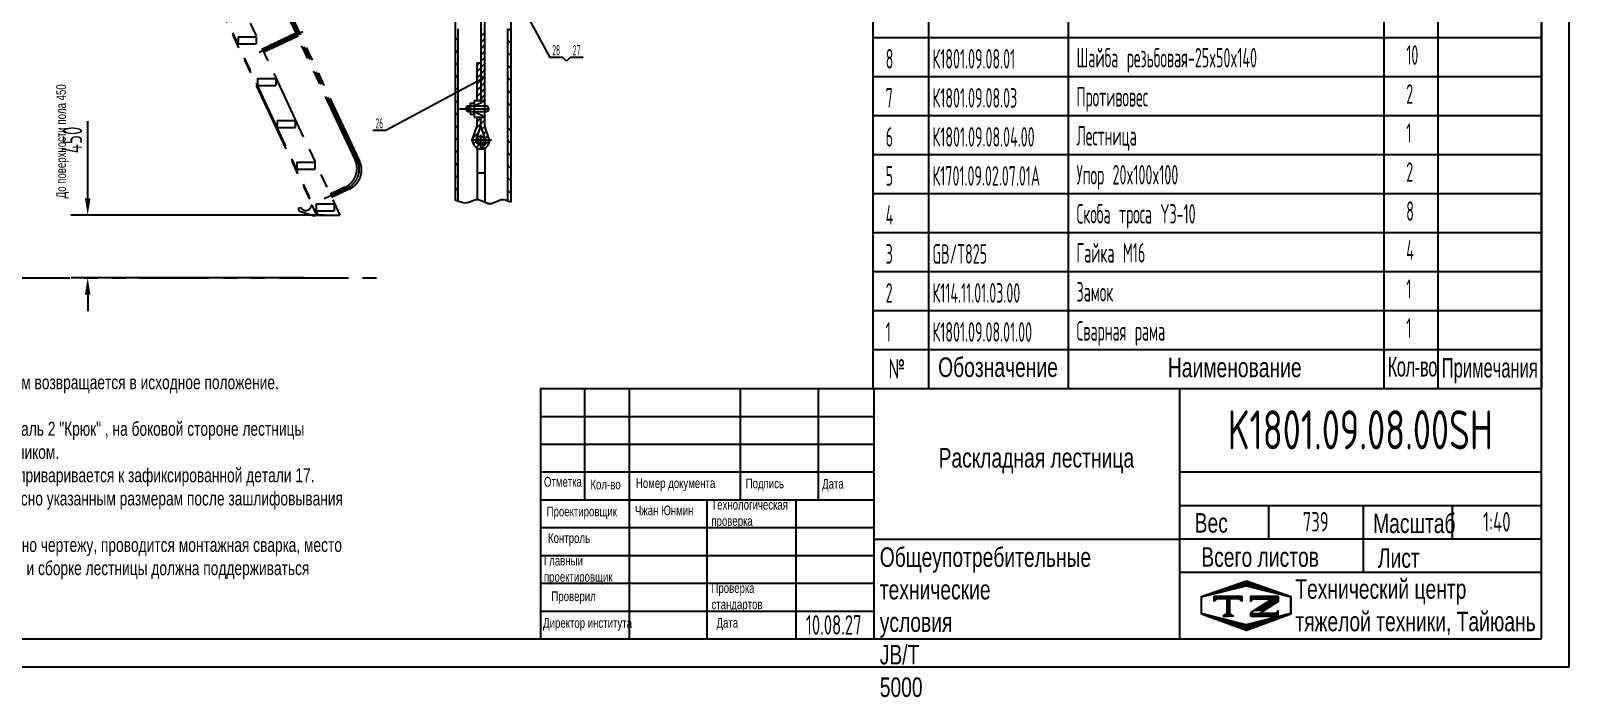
# Model space of a CAD drawing. Extents: x 0 to 16800, y -219 to 11880.
# Drawn here: x 5756 to 16800, y -219 to 4564 of the extents above; entities that cross this region are included whole.
import ezdxf
from ezdxf.enums import TextEntityAlignment as Align

# ---------------------------------------------------------------- set-up
doc = ezdxf.new("R2010")
doc.units = 0
doc.header["$LTSCALE"] = 400
doc.header["$MEASUREMENT"] = 0
doc.linetypes.add('G', pattern=[2, 1.25, -0.25, 0.25, -0.25])
doc.linetypes.add('K', pattern=[2.5, 1.25, -0.25, 0.25, -0.25, 0.25, -0.25])
doc.layers.get('0').update_dxf_attribs({"linetype": 'CONTINUOUS'})
doc.layers.get('DEFPOINTS').update_dxf_attribs({"linetype": 'CONTINUOUS'})
for name, color, linetype in [('01', 7, 'CONTINUOUS'), ('02', 1, 'CONTINUOUS'), ('02C', 3, 'CONTINUOUS'), ('05', 4, 'G'), ('07', 6, 'K'), ('08', 1, 'CONTINUOUS'), ('11', 3, 'CONTINUOUS'), ('THICK', 7, 'CONTINUOUS')]:
    doc.layers.add(name, color=color, linetype=linetype)
doc.styles.add('HZLIB', font='TXT.shx', dxfattribs={"width": 0.5, "height": 140})
doc.styles.get("Standard").update_dxf_attribs({"font": 'isocp.shx', "width": 0.707, "bigfont": 'intecad.shx'})
doc.dimstyles.new('INTE', dxfattribs={"dimscale": 40, "dimtxt": 3.5, "dimasz": 3, "dimexe": 3, "dimexo": 0, "dimgap": 1, "dimtad": 1, "dimdec": 0, "dimdsep": 46, "dimtxsty": 'Standard', "dimcen": 0, "dimclrd": 1, "dimclre": 1, "dimclrt": 3, "dimadec": 0, "dimazin": 0, "dimtfac": 1, "dimtdec": 0, "dimtofl": 0, "dimtmove": 0, "dimatfit": 0, "dimfxl": 0, "dimtzin": 0, "dimarcsym": 0})

# ---------------------------------------------------------------- blocks, each defined once
blk = doc.blocks.new('*D26')
at = {"layer": '08', "color": 1, "lineweight": -2}
for p, q in [((6165, 3361), (6165, 3914)), ((7859, 3241), (6045, 3241)), ((7722, 2791), (6045, 2791)), ((6165, 2671), (6165, 2551))]:
    blk.add_line(p, q, dxfattribs=at)
at = {"layer": '08', "color": 1}
for points in [[(6145, 3361), (6185, 3361), (6165, 3241)], [(6145, 2671), (6185, 2671), (6165, 2791)]]:
    blk.add_solid(points, dxfattribs=at)
at = {"layer": 'DEFPOINTS', "color": 0}
for p in [(7859, 3241), (6165, 2791), (7722, 2791)]:
    blk.add_point(p, dxfattribs=at)
at = {"layer": '08', "color": 3, "insert": (6055, 3780), "char_height": 140, "attachment_point": 5, "rotation": 90}
blk.add_mtext('450', dxfattribs=at)
blk = doc.blocks.new('*U42')
at = {"layer": '01'}
for points in [[(415, 5), (415, 292)], [(25, 5), (415, 5)]]:
    blk.add_lwpolyline(points, dxfattribs=at)
at = {"layer": '02'}
for points in [[(420, 0), (420, 297)], [(0, 0), (420, 0)]]:
    blk.add_lwpolyline(points, dxfattribs=at)
blk = doc.blocks.new('*X77')
at = {"color": 0}
for p, q in [((127.06, 7.8), (132.06, 7.8)), ((127.06, 7.5), (132.06, 7.5)), ((127.06, 7.2), (127.32, 7.2)), ((128.3, 5.7), (130.1, 5.7)), ((128.77, 6), (130.57, 6)), ((129.23, 6.3), (131.04, 6.3)), ((129.7, 6.6), (131.51, 6.6)), ((130.16, 6.9), (131.98, 6.9)), ((130.62, 7.2), (132.06, 7.2)), ((127.84, 5.4), (129.64, 5.4))]:
    blk.add_line(p, q, dxfattribs=at)
blk = doc.blocks.new('*X78')
at = {"color": 0}
for p, q in [((127.06, 4.8), (132.06, 4.8)), ((127.06, 4.5), (132.06, 4.5)), ((131.84, 5.1), (132.06, 5.1))]:
    blk.add_line(p, q, dxfattribs=at)
blk = doc.blocks.new('*X76')
at = {"color": 0}
for p, q in [((122.34, 4.5), (123.72, 4.5)), ((122.82, 4.8), (123.24, 4.8))]:
    blk.add_line(p, q, dxfattribs=at)
blk = doc.blocks.new('*X75')
at = {"color": 0}
for p, q in [((120.53, 7.8), (125.53, 7.8)), ((120.53, 7.5), (125.53, 7.5)), ((120.53, 7.2), (120.79, 7.2)), ((125.27, 7.2), (125.53, 7.2))]:
    blk.add_line(p, q, dxfattribs=at)
blk = doc.blocks.new('*X74')
at = {"color": 0}
for p, q in [((119.8, 8.4), (120.72, 8.4)), ((120.66, 8.7), (121.92, 8.7)), ((121.52, 9), (123.12, 9)), ((122.38, 9.3), (124.32, 9.3)), ((123.24, 9.6), (125.52, 9.6)), ((124.1, 9.9), (128.52, 9.9)), ((124.97, 10.2), (127.67, 10.2)), ((125.83, 10.5), (126.82, 10.5)), ((127.02, 9.6), (129.37, 9.6)), ((128.22, 9.3), (130.22, 9.3)), ((129.42, 9), (131.07, 9)), ((130.62, 8.7), (131.92, 8.7)), ((131.82, 8.4), (132.77, 8.4)), ((118.22, 7.8), (118.32, 7.8)), ((118.22, 7.5), (118.27, 7.5)), ((118.22, 7.2), (118.27, 7.2)), ((118.22, 6.9), (118.27, 6.9)), ((118.22, 6.6), (118.27, 6.6)), ((118.22, 6.3), (118.27, 6.3)), ((118.22, 6), (118.27, 6)), ((118.22, 5.7), (118.27, 5.7)), ((118.94, 8.1), (119.52, 8.1)), ((133.02, 8.1), (133.62, 8.1)), ((134.22, 7.8), (134.32, 7.8)), ((134.27, 7.5), (134.32, 7.5)), ((134.27, 7.2), (134.32, 7.2)), ((134.27, 6.9), (134.32, 6.9)), ((134.27, 6.6), (134.32, 6.6)), ((134.27, 6.3), (134.32, 6.3)), ((134.27, 6), (134.32, 6)), ((134.27, 5.7), (134.32, 5.7)), ((118.22, 5.4), (118.27, 5.4)), ((118.22, 5.1), (118.27, 5.1)), ((118.22, 4.8), (118.27, 4.8)), ((118.79, 4.5), (119.42, 4.5)), ((119.61, 4.2), (120.62, 4.2)), ((120.43, 3.9), (121.82, 3.9)), ((121.26, 3.6), (123.02, 3.6)), ((122.08, 3.3), (124.22, 3.3)), ((122.91, 3), (125.42, 3)), ((127.12, 3), (129.7, 3)), ((128.32, 3.3), (130.51, 3.3)), ((129.52, 3.6), (131.32, 3.6)), ((130.72, 3.9), (132.14, 3.9)), ((131.92, 4.2), (132.95, 4.2)), ((133.12, 4.5), (133.76, 4.5)), ((134.27, 5.4), (134.32, 5.4)), ((134.27, 5.1), (134.32, 5.1)), ((134.27, 4.8), (134.32, 4.8)), ((123.73, 2.7), (128.89, 2.7)), ((124.55, 2.4), (128.07, 2.4)), ((125.38, 2.1), (127.26, 2.1)), ((126.2, 1.8), (126.45, 1.8))]:
    blk.add_line(p, q, dxfattribs=at)

msp = doc.modelspace()

# ---------------------------------------------------------------- hatches: boundary and pattern name
at = {"layer": '08'}
h = msp.add_hatch(dxfattribs=at)
h.set_pattern_fill('ANSI31', color=256, scale=20, angle=90, style=0)
h.set_pattern_definition([(135, (898.23, 2810.734), (-44.9013, -44.9013), [])])
h.paths.add_polyline_path([(8822, 4577.7), (8802, 4577.7), (8802, 3348), (8809.8, 3345.7), (8822, 3341)])
h.paths.add_polyline_path([(9202, 4577.7), (9182, 4577.7), (9182, 3341), (9192.8, 3336.7), (9202, 3333.3)])
h = msp.add_hatch(dxfattribs=at)
h.set_pattern_fill('ANSI31', color=256, scale=10, style=0)
h.set_pattern_definition([(45, (898.233, 2810.734), (-22.45064, 22.45064), [])])
h.paths.add_polyline_path([(8960, 3888.4, -0.0819505), (8956.8, 3869.2), (8926, 3778.3), (8954, 3778.3), (8988, 3878.5), (8988, 3944.1), (8960, 3944.1)])
h.paths.add_polyline_path([(9022, 3778.3), (9050, 3778.3), (9019.2, 3869.2, -0.0819505), (9016, 3888.4), (9016, 3944.1), (8988, 3944.1), (8988, 3878.5)])
h.paths.add_polyline_path([(8988, 3744.3), (8988, 3716.3, 0.4142136), (9050, 3778.3), (9022, 3778.3, -0.4142136)])
h.paths.add_polyline_path([(8954, 3778.3), (8926, 3778.3, 0.4142136), (8988, 3716.3), (8988, 3744.3, -0.4142136)])
h.paths.add_polyline_path([(8988, 4332.7), (8960, 4332.7), (8960, 4064.1), (8988, 4064.1)])
h.paths.add_polyline_path([(8988, 4064.1), (9016, 4064.1), (9016, 4577.7), (8988, 4577.7)])
h = msp.add_hatch(dxfattribs=at)
h.set_pattern_fill('ANSI31', color=256, scale=5, angle=90, style=0)
h.set_pattern_definition([(135, (898.233, 2810.734), (-11.22532, -11.22532), [])])
h.paths.add_polyline_path([(8988, 3802.1), (8964.3, 3802.1), (8964.3, 3778.3), (8988, 3778.3)])
h.paths.add_polyline_path([(8988, 3778.3), (9011.8, 3778.3), (9011.8, 3802.1), (8988, 3802.1)])
h.paths.add_polyline_path([(8988, 3754.6), (9011.8, 3754.6), (9011.8, 3778.3), (8988, 3778.3)])
h.paths.add_polyline_path([(8964.3, 3754.6), (8988, 3754.6), (8988, 3778.3), (8964.3, 3778.3)])

# ---------------------------------------------------------------- linework, layer by layer
for p, q in [((11800, 10396.3), (11800, 1996.3)), ((12200, 10396.3), (12200, 1996.3)), ((13202.1, 10396.3), (13202.1, 1996.3)), ((15469.9, 10396.3), (15469.9, 1996.3)), ((15857.3, 10396.3), (15857.3, 1996.3)), ((16600, 10396.3), (16600, 1996.3)), ((11800, 4516.3), (16600, 4516.3)), ((11800, 4236.3), (16600, 4236.3)), ((11800, 3956.3), (16600, 3956.3)), ((11800, 3676.3), (16600, 3676.3)), ((11800, 3396.3), (16600, 3396.3)), ((11800, 3116.3), (16600, 3116.3)), ((11800, 2836.3), (16600, 2836.3)), ((11800, 2556.3), (16600, 2556.3)), ((11800, 2276.3), (16600, 2276.3)), ((11800, 1996.3), (16600, 1996.3))]:
    msp.add_line(p, q)
for radius in [62, 34]:
    msp.add_arc((8988, 3778.3), radius, 180, 0)
at = {"layer": '01'}
for p, q in [((8802, 4951.8), (8802, 3348)), ((9202, 4951.8), (9202, 3333.3)), ((8988, 4693), (8988, 4064.1)), ((9016, 3888.4), (9016, 4693)), ((8822, 4577.7), (8822, 3341)), ((9182, 3341), (9182, 4577.7)), ((8960, 4064.1), (8960, 4332.7)), ((8960, 4332.7), (8988, 4332.7)), ((8891.3, 4024.1), (8879.3, 4012.1)), ((8879.3, 4012.1), (8879.3, 3996.1)), ((8879.3, 3996.1), (8891.3, 3984.1)), ((8891.3, 4024.1), (8891.3, 3984.1)), ((8891.3, 4024.1), (8939.3, 4024.1)), ((8891.3, 3984.1), (8939.3, 3984.1)), ((8909.3, 4044.1), (8909.3, 3964.1)), ((8909.3, 4044.1), (8939.3, 4044.1)), ((8930, 4024.1), (9024.7, 4024.1)), ((8930, 3984.1), (9024.7, 3984.1)), ((8939.3, 4064.1), (8939.3, 3944.1)), ((8939.3, 4064.1), (9016, 4064.1)), ((8939.3, 4024.1), (9000, 4052.6)), ((8939.3, 3984.1), (9000, 3955.6)), ((9000, 4064.1), (9000, 4052.6)), ((8909.3, 3964.1), (8939.3, 3964.1)), ((8926, 3778.3), (8956.8, 3869.2)), ((8939.3, 3944.1), (9016, 3944.1)), ((8954, 3778.3), (8988, 3878.5)), ((8960, 3888.4), (8960, 3944.1)), ((8988, 3878.5), (8988, 3944.1)), ((9022, 3778.3), (8988, 3878.5)), ((9000, 3955.6), (9000, 3944.1)), ((9050, 3778.3), (9019.2, 3869.2)), ((9011.8, 3802.1), (8964.3, 3802.1)), ((8964.3, 3754.6), (8964.3, 3802.1)), ((9011.8, 3754.6), (9011.8, 3802.1)), ((8960, 3723), (8960, 3350.5)), ((9011.8, 3754.6), (8964.3, 3754.6)), ((9016, 3723), (9016, 3331)), ((8960, 3543.1), (9016, 3543.1))]:
    msp.add_line(p, q, dxfattribs=at)
for centre, radius, start, end in [((9024.7, 4004.1), 20, 270, 90), ((8900, 3888.4), 60, 341.2602, 0), ((9076, 3888.4), 60, 180, 198.7398)]:
    msp.add_arc(centre, radius, start, end, dxfattribs=at)
at = {"layer": '02'}
for p, q in [((9161, 4966.2), (9481.7, 4371.9)), ((9574.7, 4371.9), (9481.7, 4371.9)), ((9601.3, 4345.4), (9574.7, 4371.9)), ((9627.8, 4371.9), (9601.3, 4345.4)), ((9720.8, 4371.9), (9627.8, 4371.9)), ((8997.3, 4219.5), (8305.5, 3847.5)), ((8891.3, 4014.1), (8909.3, 4014.1)), ((8891.3, 3994.1), (8909.3, 3994.1)), ((8305.5, 3847.5), (8212.5, 3847.5))]:
    msp.add_line(p, q, dxfattribs=at)
at = {"layer": '02C'}
msp.add_lwpolyline([(9202, 3333.3), (9192.8, 3336.7), (9180.7, 3341.6), (9168.8, 3346.1), (9157, 3349.3), (9145.4, 3350.6), (9133.8, 3349.3), (9122.1, 3346), (9110.5, 3341.2), (9098.9, 3335.7), (9087.3, 3330.3), (9075.6, 3325.5), (9064, 3322.1), (9052.4, 3320.9), (9040.8, 3322.1), (9029.1, 3325.5), (9017.5, 3330.3), (9005.9, 3335.7), (8994.3, 3341.2), (8982.7, 3346), (8971, 3349.3), (8959.4, 3350.6), (8947.8, 3349.3), (8936, 3346.1), (8924.1, 3341.6), (8911.9, 3336.7), (8899.4, 3332.1), (8886.4, 3328.6), (8872.9, 3327.1), (8858.7, 3328.3), (8843.7, 3332.6), (8827.6, 3338.9), (8809.8, 3345.7), (8802, 3348)], dxfattribs=at)
at = {"layer": '05'}
for p, q in [((8834, 4004.1), (9044.7, 4004.1)), ((9064.6, 3778.3), (8916.8, 3778.3)), ((8988, 3713.7), (8988, 3817.3))]:
    msp.add_line(p, q, dxfattribs=at)
at = {"layer": '07', "color": 6, "linetype": 'K'}
for p, q in [((6231.3, 6974.8), (7975.2, 3240.7)), ((6104.5, 6905.9), (7816.3, 3240.5)), ((6105.9, 6888.7), (7809.7, 3240.5)), ((8100.7, 3633.7), (6751.9, 6521.8)), ((8117.3, 3627.7), (6763.2, 6527)), ((7660.9, 4545.8), (7390.5, 5124.8)), ((7710.5, 4555.1), (7396.2, 4408.4)), ((7660.9, 4545.8), (7418.6, 4432.6)), ((7660.9, 4545.8), (7677.5, 4539.8)), ((7671.5, 4523.1), (7677.5, 4539.8)), ((7244.9, 4520.2), (7374.9, 4520.3)), ((7244.9, 4520.2), (7245, 4470.2)), ((7245, 4470.2), (7375, 4470.3)), ((7374.9, 4520.3), (7375, 4470.3)), ((7671.5, 4523.1), (7429.1, 4409.9)), ((8084.1, 3639.7), (7671.5, 4523.1)), ((7385, 4220.3), (7515, 4220.4)), ((7385, 4220.3), (7385, 4170.3)), ((7515, 4220.4), (7515, 4170.4)), ((7385, 4170.3), (7515, 4170.4)), ((7525.1, 3920.4), (7655.1, 3920.5)), ((7525.1, 3920.4), (7525.1, 3870.4)), ((7525.1, 3870.4), (7655.1, 3870.5)), ((7655.1, 3920.5), (7655.1, 3870.5)), ((7665.1, 3620.5), (7795.1, 3620.6)), ((7665.1, 3620.5), (7665.2, 3570.5)), ((7665.2, 3570.5), (7795.2, 3570.6)), ((7795.1, 3620.6), (7795.2, 3570.6)), ((8025.5, 3433), (7862, 3356.7)), ((8011.6, 3440.3), (7905.2, 3390.6)), ((8044.9, 3428.3), (7915.8, 3368)), ((7805.2, 3320.6), (7935.2, 3320.7)), ((7805.2, 3320.6), (7805.2, 3270.6)), ((7935.2, 3320.7), (7935.2, 3270.7)), ((7697.3, 3292.9), (7676.8, 3288.9)), ((7687.4, 3266.2), (7676.8, 3288.9)), ((7791.6, 3232.1), (7687.4, 3266.2)), ((7775.9, 3313.1), (7771, 3310.8)), ((7809.7, 3240.6), (7775.9, 3313.1)), ((7809.7, 3240.6), (7791.6, 3232.1)), ((7805.2, 3270.6), (7935.2, 3270.7)), ((7809.7, 3240.6), (7975.2, 3240.7)), ((2537.9, 2790.7), (8269.7, 2790.7))]:
    msp.add_line(p, q, dxfattribs=at)
for centre, radius, start, end in [((7948.2, 3576.3), 150, 295.03378, 25.03378), ((7964.8, 3570.2), 150, 295.03378, 25.03378), ((7981.4, 3564.2), 150, 295.03378, 25.03378), ((7731.1, 3314.3), 40, 212.21454, 355.03378)]:
    msp.add_arc(centre, radius, start, end, dxfattribs=at)
at = {"layer": 'THICK'}
for p, q in [((9415, 1996.3), (9415, 200)), ((9415, 1996.3), (16600, 1996.3)), ((9734.2, 1995.4), (9734.2, 1996.3)), ((9734.3, 1197.9), (9734.3, 1996.3)), ((10053.6, 200), (10053.6, 1996.3)), ((10852, 1197.9), (10852, 1996.3)), ((11410.8, 1197.9), (11410.8, 1996.3)), ((11810, 200), (11810, 1996.3)), ((14005.4, 200), (14005.4, 1996.3)), ((16600, 200), (16600, 1996.3)), ((9415, 1397.5), (11810, 1397.5)), ((14005.4, 1397.5), (16600, 1397.5)), ((9415, 1197.9), (11810, 1197.9)), ((10612.5, 200), (10612.5, 1197.9)), ((11251.1, 200), (11251.1, 1197.9)), ((14005.4, 1158), (16600, 1158)), ((14644.1, 918.5), (14644.1, 1158)), ((15322.7, 679), (15322.7, 1158)), ((15961.3, 918.5), (15961.3, 1158)), ((11810, 915), (14005.4, 915)), ((14005.4, 918.5), (16600, 918.5)), ((14005.4, 679), (16600, 679)), ((9415, 200), (16600, 200))]:
    msp.add_line(p, q, dxfattribs=at)
at = {"layer": 'THICK', "color": 3}
for p, q in [((9415, 1796.7), (11810, 1796.7)), ((9415, 1597.1), (11810, 1597.1)), ((9415, 998.3), (11810, 998.3)), ((9415, 798.8), (11810, 798.8)), ((9415, 599.2), (11810, 599.2)), ((14159.2, 503.6), (14482.7, 616.3)), ((14161.3, 501.1), (14480.6, 580.9)), ((14480.6, 580.9), (14799.9, 501.1)), ((14482.7, 616.3), (14802, 503.6)), ((14159.2, 378.1), (14159.2, 503.6)), ((14161.3, 381.3), (14161.3, 501.1)), ((14251.4, 467.4), (14251.4, 507.3)), ((14251.4, 507.3), (14451, 507.3)), ((14271.4, 487.4), (14251.4, 467.4)), ((14431.1, 487.4), (14271.4, 487.4)), ((14342.5, 487.6), (14342.5, 378.1)), ((14351.2, 487.6), (14351.2, 378.1)), ((14361.2, 487.6), (14361.2, 378.1)), ((14451, 467.4), (14431.1, 487.4)), ((14451, 507.3), (14451, 467.4)), ((14512.1, 507.3), (14512.1, 467.4)), ((14512.1, 507.3), (14711.7, 507.3)), ((14512.1, 467.4), (14532.1, 487.4)), ((14669.3, 487.4), (14512.1, 385.7)), ((14532.1, 487.4), (14669.3, 487.4)), ((14711.7, 467.8), (14609.5, 402.4)), ((14711.7, 507.3), (14711.7, 467.4)), ((14799.9, 501.1), (14799.9, 381.3)), ((14802, 503.6), (14802, 378.1)), ((9415, 399.6), (11810, 399.6)), ((14482.7, 260.3), (14159.2, 378.1)), ((14480.6, 301.5), (14161.3, 381.3)), ((14351.2, 387.2), (14312.6, 362.9)), ((14312.6, 362.9), (14351.2, 362.9)), ((14351.2, 387.2), (14389.9, 362.9)), ((14389.9, 362.9), (14351.2, 362.9)), ((14799.9, 381.3), (14480.6, 301.5)), ((14802, 378.1), (14482.7, 260.3)), ((14512.1, 385.7), (14512.1, 362.9)), ((14512.1, 362.9), (14711.7, 362.9)), ((14609.5, 402.4), (14579, 382.8)), ((14691.8, 382.8), (14579, 382.8)), ((14711.7, 402.8), (14691.8, 382.8)), ((14711.7, 362.9), (14711.7, 402.8))]:
    msp.add_line(p, q, dxfattribs=at)
for p in [(9415, 399.6), (9415, 200)]:
    msp.add_point(p, dxfattribs=at)

# ---------------------------------------------------------------- block references
at = {"layer": '01', "xscale": 40, "yscale": 40, "zscale": 40}
msp.add_blockref('*U42', (0, 0), dxfattribs=at)
at = {"layer": 'THICK', "color": 3, "xscale": 39.91680000000042, "yscale": 39.91679999999997, "zscale": 39.91680000000001}
for name in ['*X74', '*X75', '*X77', '*X76', '*X78']:
    msp.add_blockref(name, (9440.2, 190.2), dxfattribs=at)

# ---------------------------------------------------------------- texts
at = {"style": 'HZLIB', "width": 0.5}
for s, p in [('8', (11893.3, 4292.3)), ('К1801.09.08.01', (12229, 4292.3)), ('Шайба резьбовая-25x50x140', (13263.2, 4300.2)), ('10', (15630.2, 4319.7)), ('7', (11893.3, 4012.3)), ('К1801.09.08.03', (12229, 4012.3)), ('Противовес', (13263.2, 4020.2)), ('2', (15630.2, 4039.7)), ('6', (11893.3, 3732.3)), ('К1801.09.08.04.00', (12229, 3732.3)), ('Лестница', (13263.2, 3740.3)), ('1', (15630.2, 3759.8)), ('5', (11893.3, 3452.3)), ('К1701.09.02.07.01А', (12229, 3452.3)), ('Упор 20x100x100', (13263.2, 3460.3)), ('2', (15630.2, 3479.8)), ('Скоба троса Y3-10', (13263.2, 3180.3)), ('8', (15630.2, 3199.8)), ('4', (11893.3, 3172.3)), ('3', (11893.3, 2892.3)), ('GB/T825', (12229, 2892.3)), ('Гайка M16', (13263.2, 2900.3)), ('4', (15630.2, 2919.8)), ('1', (15630.2, 2639.8)), ('2', (11893.3, 2612.3)), ('К114.11.01.03.00', (12229, 2612.3)), ('Замок', (13263.2, 2620.3)), ('1', (11893.3, 2332.3)), ('К1801.09.08.01.00', (12229, 2332.3)), ('Сварная рама', (13263.2, 2340.3)), ('1', (15630.2, 2359.8))]:
    msp.add_text(s, height=140, dxfattribs=at).set_placement(p)
at = {"layer": '01', "insert": (5938.7, 3361.2), "char_height": 70, "attachment_point": 1, "rotation": 90}
msp.add_mtext('{\\fArial|b0|i0|c204|p34;\\C3;До поверхности пола \\fArial|b0|i0|c0|p34;450}', dxfattribs=at)
at = {"layer": '01', "attachment_point": 1}
for s, insert, char_height in [('{\\fArial|b0|i0|c204|p34;\\C3;Технические требования\\P1. Деталь 6 "Лестница" растягивается до поверхности пола 450, затем возвращается в исходное положение.\\PЛестница должна двигаться свободно и не застревать.\\P2. При подъеме лестницы до максимальной точки  припаевается деталь 2 "Крюк" , на боковой стороне лестницы\\Pвырезается квадратное отверстие 26х26, зашлифовывается напильником.\\P3. После растягивания лестницы до поверхности пола 600 деталь 5 приваривается к зафиксированной детали 17.\\P4. Деталь 3, в том числе грузоподъемное кольцо, свариваются согласно указанным размерам после зашлифовывания\\Pвинтовой нарезки.\\P5. Местоположение конечного выключателя электроприборов согласно чертежу, проводится монтажная сварка, место\\Pмонтажа соответствует ударному блоку лестницы. При растягивании и сборке лестницы должна поддерживаться\\Pнормальная работа выключателя.}', (2502.2, 2257.6), 100), ('{\\fArial|b0|i0|c204|p34;Обозначение}', (12269.7, 2219.4), 140), ('{\\fArial|b0|i0|c204|p34;Наименование}', (13919, 2217.5), 140), ('{\\fArial|b0|i0|c204|p34;\\W0.607;\\T0.95;Кол-во}', (15496.3, 2222.6), 140), ('{\\fArial|b0|i0|c204|p34;\\W0.607;Примечания}', (15885.2, 2215.4), 140), ('{\\Fisocp,intecad|c204;№}', (11913.7, 2207.9), 140), ('{\\fArial|b0|i0|c204|p34;\\C3;Раскладная лестница}', (12273.3, 1569.2), 140), ('{\\fArial|b0|i0|c204|p34;Отметка}', (9440.2, 1362.1), 70), ('{\\fArial|b0|i0|c204|p34;Кол-во}', (9773.8, 1342.8), 70), ('{\\fArial|b0|i0|c204|p34;Номер документа}', (10100.1, 1352.4), 70), ('{\\fArial|b0|i0|c204|p34;Подпись}', (10888.2, 1350), 70), ('{\\fArial|b0|i0|c204|p34;Дата}', (11436.9, 1347.6), 70), ('{\\fArial|b0|i0|c204|p34;Проектировщик}', (9459.5, 1149.1), 70), ('{\\fArial|b0|i0|c204|p34;\\C3;Чжан Юнмин}', (10092.9, 1156.4), 70), ('{\\fArial|b0|i0|c204|p34;Технологическая\\Pпроверка}', (10641.6, 1197.4), 70), ('{\\fArial|b0|i0|c204|p34;Масштаб}', (15392.3, 1098.8), 140), ('{\\fArial|b0|i0|c204|p34;Вес}', (14111.2, 1102.2), 140), ('{\\fArial|b0|i0|c204|p34;Контроль}', (9469.2, 958.3), 70), ('{\\fArial|b0|i0|c204|p34;Всего листов}', (14158.9, 857.1), 140), ('{\\fArial|b0|i0|c204|p34;Лист}', (15426.4, 850.3), 140), ('{\\fArial|b0|i0|c204|p34;Технический центр\\Pтяжелой техники, Тайюань}', (14833.7, 627.8), 140), ('{\\fArial|b0|i0|c204|p34;Проверил}', (9493.4, 540.5), 70), ('{\\fArial|b0|i0|c204|p34;Директор института}', (9434, 349.1), 70), ('{\\fArial|b0|i0|c204|p34;Дата}', (10678.7, 350.1), 70)]:
    msp.add_mtext(s, dxfattribs=dict(at, insert=insert, char_height=char_height))
for s, insert, char_height, width in [('{\\fArial|b0|i0|c204|p34;Главный\\Pпроектировщик}', (9440.2, 796.5), 70, 2.417), ('{\\fArial|b0|i0|c204|p34;Общеупотребительные\\Pтехнические условия \\fArial|b0|i0|c0|p34;JB/T 5000}', (11850.7, 856.5), 140, 10.222), ('{\\fArial|b0|i0|c204|p34;Проверка\\Pстандартов}', (10642.5, 599.3), 70, 4.262)]:
    msp.add_mtext(s, dxfattribs=dict(at, insert=insert, char_height=char_height, width=width))
at = {"layer": '02', "width": 0.605172}
msp.add_text('\\M+5A1F1', height=30, dxfattribs=at).set_placement((8988.3, 4204.5), (9006.3, 4204.5), align=Align.FIT)
at = {"layer": '11'}
for s, height, width, p, p2 in [('28', 74.25, 0.601243, (9500.3, 4386.9), (9556.1, 4386.9)), ('27', 74.25, 0.601243, (9646.4, 4386.9), (9702.2, 4386.9)), ('26', 74.25, 0.578293, (8231.1, 3862.5), (8286.9, 3862.5)), ('K1801.09.08.00SH', 280, 0.696133, (14349, 1560), (16251, 1560)), ('739', 140, 0.654541, (14887.4, 970), (15072.6, 970)), ('1:40', 140, 0.657692, (16181, 970), (16379, 970)), ('10.08.27', 140, 0.642055, (11320, 230), (11720, 230))]:
    msp.add_text(s, height=height, dxfattribs=dict(at, width=width)).set_placement(p, p2, align=Align.FIT)

# ---------------------------------------------------------------- dimensions: what is measured, and where the dimension line sits
at = {"layer": '08'}
dim = msp.add_linear_dim(base=(6165.2, 2790.7), p1=(7859.5, 3240.6), p2=(7722.3, 2790.7), angle=90, dimstyle='INTE', dxfattribs=at)
dim.commit()
dim.dimension.update_dxf_attribs({"geometry": '*D26', "text_midpoint": (6165.2, 3780.2), "dimtype": 160})

doc.saveas('drawing.dxf')
